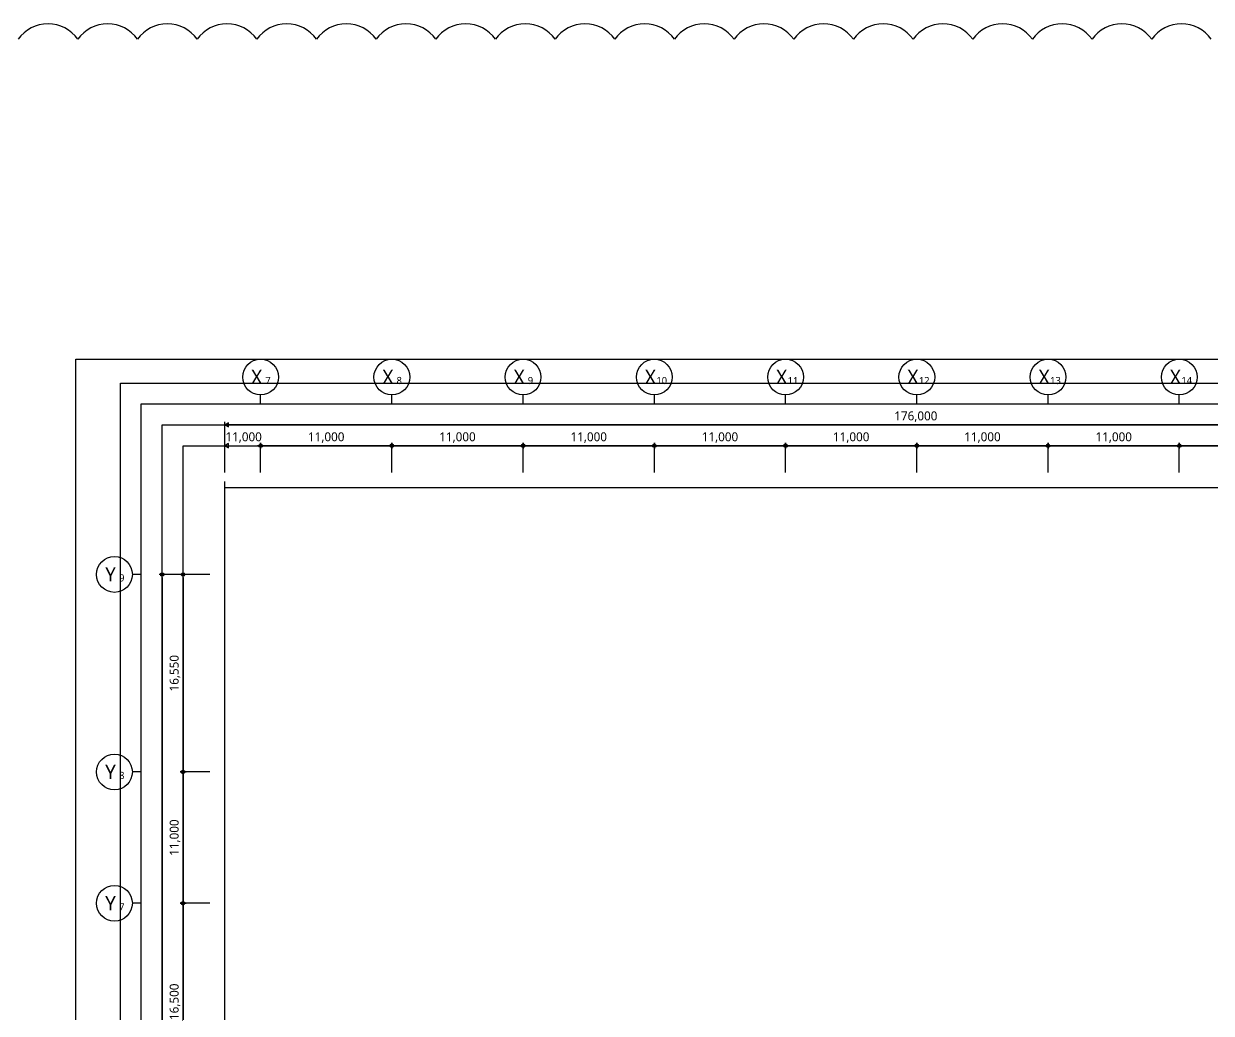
# Model space of a CAD drawing. Header units: millimetres. Extents: x 45782458 to 46215946, y 191740 to 1509539.
# Drawn here: x 46001920 to 46101449, y 1426640 to 1509539 of the extents above; entities that cross this region are included whole.
import ezdxf
from ezdxf.enums import TextEntityAlignment as Align

# ---------------------------------------------------------------- set-up
doc = ezdxf.new("R2010")
doc.units = ezdxf.units.MM
doc.header["$LTSCALE"] = 1000
doc.header["$MEASUREMENT"] = 0
doc.header["$PDSIZE"] = -10
doc.layers.get('0').update_dxf_attribs({"linetype": 'CONTINUOUS'})
doc.layers.get('Defpoints').update_dxf_attribs({"color": 171, "linetype": 'CONTINUOUS'})
doc.layers.add('CHECK', color=30, linetype='CONTINUOUS', plot=False)
for name, color, linetype in [('DIM', 7, 'CONTINUOUS'), ('NDIM', 7, 'CONTINUOUS'), ('SYM', 7, 'CONTINUOUS'), ('SYM(AXIS)', 7, 'CONTINUOUS'), ('TEXT(AXIS)', 2, 'CONTINUOUS')]:
    doc.layers.add(name, color=color, linetype=linetype)
doc.styles.add('TE', font='malgun_0.ttf')
doc.styles.add('나눔바른고딕', font='NanumBarunGothic.ttf')
doc.dimstyles.new('BA', dxfattribs={"dimscale": 500, "dimtxt": 3, "dimasz": 1, "dimexe": 1, "dimexo": 5, "dimgap": 0.9, "dimtad": 1, "dimdec": 0, "dimdsep": 46, "dimlunit": 6, "dimtxsty": 'TE', "dimblk": 'DDD', "dimcen": 2.5, "dimclrd": 256, "dimclre": 256, "dimclrt": 3, "dimazin": 2, "dimtfac": 1, "dimtdec": 0, "dimtix": 1, "dimtmove": 2, "dimatfit": 3, "dimldrblk": 'DDD', "dimfxl": 1, "dimtolj": 1, "dimtzin": 0, "dimarcsym": 2})

# ---------------------------------------------------------------- blocks, each defined once
blk = doc.blocks.new('DDD')
at = {"layer": 'DIM', "color": 0}
for p, q in [((-1, 0), (1, 0)), ((0, -1), (0, 1))]:
    blk.add_line(p, q, dxfattribs=at)
for radius in [0.6, 0.3]:
    blk.add_circle((0, 0), radius, dxfattribs=at)
blk = doc.blocks.new('*D33')
at = {"layer": 'Defpoints', "color": 0, "ltscale": 0.4, "transparency": 16777216}
for p in [(46021772, 1474190), (46021772, 1470690), (46032772, 1470690)]:
    blk.add_point(p, dxfattribs=at)
at = {"layer": 'NDIM', "lineweight": -2, "ltscale": 0.4, "transparency": 16777216}
for p, q in [((46021772, 1471940), (46021772, 1474440)), ((46032522, 1474190), (46022022, 1474190)), ((46032772, 1471940), (46032772, 1474440))]:
    blk.add_line(p, q, dxfattribs=at)
at = {"layer": 'NDIM', "lineweight": -2, "ltscale": 0.4, "transparency": 16777216, "xscale": 250, "yscale": 250, "zscale": 250, "rotation": 180}
blk.add_blockref('DDD', (46021772, 1474190), dxfattribs=at)
at = {"layer": 'NDIM', "lineweight": -2, "ltscale": 0.4, "transparency": 16777216, "xscale": 250, "yscale": 250, "zscale": 250}
blk.add_blockref('DDD', (46032772, 1474190), dxfattribs=at)
at = {"layer": 'NDIM', "color": 3, "ltscale": 0.4, "transparency": 16777216, "insert": (46027272, 1474868), "char_height": 750, "attachment_point": 5, "style": 'TE'}
blk.add_mtext('\\A1;11,000', dxfattribs=at)
blk = doc.blocks.new('A$C2F20087E')
at = {"layer": 'SYM(AXIS)'}
blk.add_line((600, 0), (600, 300), dxfattribs=at)
blk.add_circle((600, 900), 600, dxfattribs=at)
blk = doc.blocks.new('*D34')
at = {"layer": 'Defpoints', "color": 0, "ltscale": 0.4, "transparency": 16777216}
for p in [(46032772, 1474190), (46032772, 1470690), (46043772, 1470690)]:
    blk.add_point(p, dxfattribs=at)
at = {"layer": 'NDIM', "lineweight": -2, "ltscale": 0.4, "transparency": 16777216}
for p, q in [((46032772, 1471940), (46032772, 1474440)), ((46043522, 1474190), (46033022, 1474190)), ((46043772, 1471940), (46043772, 1474440))]:
    blk.add_line(p, q, dxfattribs=at)
at = {"layer": 'NDIM', "lineweight": -2, "ltscale": 0.4, "transparency": 16777216, "xscale": 250, "yscale": 250, "zscale": 250, "rotation": 180}
blk.add_blockref('DDD', (46032772, 1474190), dxfattribs=at)
at = {"layer": 'NDIM', "lineweight": -2, "ltscale": 0.4, "transparency": 16777216, "xscale": 250, "yscale": 250, "zscale": 250}
blk.add_blockref('DDD', (46043772, 1474190), dxfattribs=at)
at = {"layer": 'NDIM', "color": 3, "ltscale": 0.4, "transparency": 16777216, "insert": (46038272, 1474868), "char_height": 750, "attachment_point": 5, "style": 'TE'}
blk.add_mtext('\\A1;11,000', dxfattribs=at)
blk = doc.blocks.new('*D35')
at = {"layer": 'Defpoints', "color": 0, "ltscale": 0.4, "transparency": 16777216}
for p in [(46043772, 1474190), (46043772, 1470690), (46054772, 1470690)]:
    blk.add_point(p, dxfattribs=at)
at = {"layer": 'NDIM', "lineweight": -2, "ltscale": 0.4, "transparency": 16777216}
for p, q in [((46043772, 1471940), (46043772, 1474440)), ((46054522, 1474190), (46044022, 1474190)), ((46054772, 1471940), (46054772, 1474440))]:
    blk.add_line(p, q, dxfattribs=at)
at = {"layer": 'NDIM', "lineweight": -2, "ltscale": 0.4, "transparency": 16777216, "xscale": 250, "yscale": 250, "zscale": 250, "rotation": 180}
blk.add_blockref('DDD', (46043772, 1474190), dxfattribs=at)
at = {"layer": 'NDIM', "lineweight": -2, "ltscale": 0.4, "transparency": 16777216, "xscale": 250, "yscale": 250, "zscale": 250}
blk.add_blockref('DDD', (46054772, 1474190), dxfattribs=at)
at = {"layer": 'NDIM', "color": 3, "ltscale": 0.4, "transparency": 16777216, "insert": (46049272, 1474868), "char_height": 750, "attachment_point": 5, "style": 'TE'}
blk.add_mtext('\\A1;11,000', dxfattribs=at)
blk = doc.blocks.new('*D36')
at = {"layer": 'Defpoints', "color": 0, "ltscale": 0.4, "transparency": 16777216}
for p in [(46054772, 1474190), (46054772, 1470690), (46065772, 1470690)]:
    blk.add_point(p, dxfattribs=at)
at = {"layer": 'NDIM', "lineweight": -2, "ltscale": 0.4, "transparency": 16777216}
for p, q in [((46054772, 1471940), (46054772, 1474440)), ((46065522, 1474190), (46055022, 1474190)), ((46065772, 1471940), (46065772, 1474440))]:
    blk.add_line(p, q, dxfattribs=at)
at = {"layer": 'NDIM', "lineweight": -2, "ltscale": 0.4, "transparency": 16777216, "xscale": 250, "yscale": 250, "zscale": 250, "rotation": 180}
blk.add_blockref('DDD', (46054772, 1474190), dxfattribs=at)
at = {"layer": 'NDIM', "lineweight": -2, "ltscale": 0.4, "transparency": 16777216, "xscale": 250, "yscale": 250, "zscale": 250}
blk.add_blockref('DDD', (46065772, 1474190), dxfattribs=at)
at = {"layer": 'NDIM', "color": 3, "ltscale": 0.4, "transparency": 16777216, "insert": (46060272, 1474868), "char_height": 750, "attachment_point": 5, "style": 'TE'}
blk.add_mtext('\\A1;11,000', dxfattribs=at)
blk = doc.blocks.new('*D37')
at = {"layer": 'Defpoints', "color": 0, "ltscale": 0.4, "transparency": 16777216}
for p in [(46065772, 1474190), (46065772, 1470690), (46076772, 1470690)]:
    blk.add_point(p, dxfattribs=at)
at = {"layer": 'NDIM', "lineweight": -2, "ltscale": 0.4, "transparency": 16777216}
for p, q in [((46065772, 1471940), (46065772, 1474440)), ((46076522, 1474190), (46066022, 1474190)), ((46076772, 1471940), (46076772, 1474440))]:
    blk.add_line(p, q, dxfattribs=at)
at = {"layer": 'NDIM', "lineweight": -2, "ltscale": 0.4, "transparency": 16777216, "xscale": 250, "yscale": 250, "zscale": 250, "rotation": 180}
blk.add_blockref('DDD', (46065772, 1474190), dxfattribs=at)
at = {"layer": 'NDIM', "lineweight": -2, "ltscale": 0.4, "transparency": 16777216, "xscale": 250, "yscale": 250, "zscale": 250}
blk.add_blockref('DDD', (46076772, 1474190), dxfattribs=at)
at = {"layer": 'NDIM', "color": 3, "ltscale": 0.4, "transparency": 16777216, "insert": (46071272, 1474868), "char_height": 750, "attachment_point": 5, "style": 'TE'}
blk.add_mtext('\\A1;11,000', dxfattribs=at)
blk = doc.blocks.new('*D38')
at = {"layer": 'Defpoints', "color": 0, "ltscale": 0.4, "transparency": 16777216}
for p in [(46076772, 1474190), (46076772, 1470690), (46087772, 1470690)]:
    blk.add_point(p, dxfattribs=at)
at = {"layer": 'NDIM', "lineweight": -2, "ltscale": 0.4, "transparency": 16777216}
for p, q in [((46076772, 1471940), (46076772, 1474440)), ((46087522, 1474190), (46077022, 1474190)), ((46087772, 1471940), (46087772, 1474440))]:
    blk.add_line(p, q, dxfattribs=at)
at = {"layer": 'NDIM', "lineweight": -2, "ltscale": 0.4, "transparency": 16777216, "xscale": 250, "yscale": 250, "zscale": 250, "rotation": 180}
blk.add_blockref('DDD', (46076772, 1474190), dxfattribs=at)
at = {"layer": 'NDIM', "lineweight": -2, "ltscale": 0.4, "transparency": 16777216, "xscale": 250, "yscale": 250, "zscale": 250}
blk.add_blockref('DDD', (46087772, 1474190), dxfattribs=at)
at = {"layer": 'NDIM', "color": 3, "ltscale": 0.4, "transparency": 16777216, "insert": (46082272, 1474868), "char_height": 750, "attachment_point": 5, "style": 'TE'}
blk.add_mtext('\\A1;11,000', dxfattribs=at)
blk = doc.blocks.new('*D39')
at = {"layer": 'Defpoints', "color": 0, "ltscale": 0.4, "transparency": 16777216}
for p in [(46087772, 1474190), (46087772, 1470690), (46098772, 1470690)]:
    blk.add_point(p, dxfattribs=at)
at = {"layer": 'NDIM', "lineweight": -2, "ltscale": 0.4, "transparency": 16777216}
for p, q in [((46087772, 1471940), (46087772, 1474440)), ((46098522, 1474190), (46088022, 1474190)), ((46098772, 1471940), (46098772, 1474440))]:
    blk.add_line(p, q, dxfattribs=at)
at = {"layer": 'NDIM', "lineweight": -2, "ltscale": 0.4, "transparency": 16777216, "xscale": 250, "yscale": 250, "zscale": 250, "rotation": 180}
blk.add_blockref('DDD', (46087772, 1474190), dxfattribs=at)
at = {"layer": 'NDIM', "lineweight": -2, "ltscale": 0.4, "transparency": 16777216, "xscale": 250, "yscale": 250, "zscale": 250}
blk.add_blockref('DDD', (46098772, 1474190), dxfattribs=at)
at = {"layer": 'NDIM', "color": 3, "ltscale": 0.4, "transparency": 16777216, "insert": (46093272, 1474868), "char_height": 750, "attachment_point": 5, "style": 'TE'}
blk.add_mtext('\\A1;11,000', dxfattribs=at)
blk = doc.blocks.new('*D40')
at = {"layer": 'Defpoints', "color": 0, "ltscale": 0.4, "transparency": 16777216}
for p in [(46098772, 1474190), (46098772, 1470690), (46109772, 1470690)]:
    blk.add_point(p, dxfattribs=at)
at = {"layer": 'NDIM', "lineweight": -2, "ltscale": 0.4, "transparency": 16777216}
for p, q in [((46098772, 1471940), (46098772, 1474440)), ((46109522, 1474190), (46099022, 1474190)), ((46109772, 1471940), (46109772, 1474440))]:
    blk.add_line(p, q, dxfattribs=at)
at = {"layer": 'NDIM', "lineweight": -2, "ltscale": 0.4, "transparency": 16777216, "xscale": 250, "yscale": 250, "zscale": 250, "rotation": 180}
blk.add_blockref('DDD', (46098772, 1474190), dxfattribs=at)
at = {"layer": 'NDIM', "lineweight": -2, "ltscale": 0.4, "transparency": 16777216, "xscale": 250, "yscale": 250, "zscale": 250}
blk.add_blockref('DDD', (46109772, 1474190), dxfattribs=at)
at = {"layer": 'NDIM', "color": 3, "ltscale": 0.4, "transparency": 16777216, "insert": (46104272, 1474868), "char_height": 750, "attachment_point": 5, "style": 'TE'}
blk.add_mtext('\\A1;11,000', dxfattribs=at)
blk = doc.blocks.new('*D55')
at = {"layer": 'Defpoints', "color": 0, "ltscale": 0.4, "transparency": 16777216}
for p in [(46018772, 1435851), (46015272, 1419351), (46018772, 1419351)]:
    blk.add_point(p, dxfattribs=at)
at = {"layer": 'NDIM', "lineweight": -2, "ltscale": 0.4, "transparency": 16777216}
for p, q in [((46017522, 1435851), (46015022, 1435851)), ((46015272, 1435601), (46015272, 1419601)), ((46017522, 1419351), (46015022, 1419351))]:
    blk.add_line(p, q, dxfattribs=at)
at = {"layer": 'NDIM', "lineweight": -2, "ltscale": 0.4, "transparency": 16777216, "xscale": 250, "yscale": 250, "zscale": 250}
for p, rotation in [((46015272, 1435851), 90), ((46015272, 1419351), 270)]:
    blk.add_blockref('DDD', p, dxfattribs=dict(at, rotation=rotation))
at = {"layer": 'NDIM', "color": 3, "ltscale": 0.4, "transparency": 16777216, "insert": (46014595, 1427601), "char_height": 750, "attachment_point": 5, "rotation": 90, "style": 'TE'}
blk.add_mtext('\\A1;16,500', dxfattribs=at)
blk = doc.blocks.new('*D56')
at = {"layer": 'Defpoints', "color": 0, "ltscale": 0.4, "transparency": 16777216}
for p in [(46018772, 1446851), (46015272, 1435851), (46018772, 1435851)]:
    blk.add_point(p, dxfattribs=at)
at = {"layer": 'NDIM', "lineweight": -2, "ltscale": 0.4, "transparency": 16777216}
for p, q in [((46017522, 1446851), (46015022, 1446851)), ((46015272, 1446601), (46015272, 1436101)), ((46017522, 1435851), (46015022, 1435851))]:
    blk.add_line(p, q, dxfattribs=at)
at = {"layer": 'NDIM', "lineweight": -2, "ltscale": 0.4, "transparency": 16777216, "xscale": 250, "yscale": 250, "zscale": 250}
for p, rotation in [((46015272, 1446851), 90), ((46015272, 1435851), 270)]:
    blk.add_blockref('DDD', p, dxfattribs=dict(at, rotation=rotation))
at = {"layer": 'NDIM', "color": 3, "ltscale": 0.4, "transparency": 16777216, "insert": (46014595, 1441351), "char_height": 750, "attachment_point": 5, "rotation": 90, "style": 'TE'}
blk.add_mtext('\\A1;11,000', dxfattribs=at)
blk = doc.blocks.new('*D57')
at = {"layer": 'Defpoints', "color": 0, "ltscale": 0.4, "transparency": 16777216}
for p in [(46018772, 1463401), (46015272, 1446851), (46018772, 1446851)]:
    blk.add_point(p, dxfattribs=at)
at = {"layer": 'NDIM', "lineweight": -2, "ltscale": 0.4, "transparency": 16777216}
for p, q in [((46017522, 1463401), (46015022, 1463401)), ((46015272, 1463151), (46015272, 1447101)), ((46017522, 1446851), (46015022, 1446851))]:
    blk.add_line(p, q, dxfattribs=at)
at = {"layer": 'NDIM', "lineweight": -2, "ltscale": 0.4, "transparency": 16777216, "xscale": 250, "yscale": 250, "zscale": 250}
for p, rotation in [((46015272, 1463401), 90), ((46015272, 1446851), 270)]:
    blk.add_blockref('DDD', p, dxfattribs=dict(at, rotation=rotation))
at = {"layer": 'NDIM', "color": 3, "ltscale": 0.4, "transparency": 16777216, "insert": (46014595, 1455126), "char_height": 750, "attachment_point": 5, "rotation": 90, "style": 'TE'}
blk.add_mtext('\\A1;16,550', dxfattribs=at)
blk = doc.blocks.new('*D58')
at = {"layer": 'Defpoints', "color": 0, "ltscale": 0.4, "transparency": 16777216}
for p in [(46018772, 1463401), (46013522, 1358851), (46018772, 1358851)]:
    blk.add_point(p, dxfattribs=at)
at = {"layer": 'NDIM', "lineweight": -2, "ltscale": 0.4, "transparency": 16777216}
for p, q in [((46017522, 1463401), (46013272, 1463401)), ((46013522, 1463151), (46013522, 1359101)), ((46017522, 1358851), (46013272, 1358851))]:
    blk.add_line(p, q, dxfattribs=at)
at = {"layer": 'NDIM', "lineweight": -2, "ltscale": 0.4, "transparency": 16777216, "xscale": 250, "yscale": 250, "zscale": 250}
for p, rotation in [((46013522, 1463401), 90), ((46013522, 1358851), 270)]:
    blk.add_blockref('DDD', p, dxfattribs=dict(at, rotation=rotation))
at = {"layer": 'NDIM', "color": 3, "ltscale": 0.4, "transparency": 16777216, "insert": (46012828, 1411351), "char_height": 750, "attachment_point": 5, "rotation": 90, "style": 'TE'}
blk.add_mtext('\\A1;104,550', dxfattribs=at)

msp = doc.modelspace()

# ---------------------------------------------------------------- linework, layer by layer
at = {"color": 6}
for points in [[(46018772.3, 1475940.2), (46019072.3, 1475767), (46019072.3, 1476113.4)], [(46018772.3, 1474190.2), (46019072.3, 1474017), (46019072.3, 1474363.4)]]:
    msp.add_lwpolyline(points, close=True, dxfattribs=at)
at = {"layer": 'CHECK'}
msp.add_lwpolyline([(46101455.3, 1508237.4, 0.5205671), (46096455.3, 1508237.4, 0.5205671), (46091455.3, 1508237.4, 0.5205671), (46086455.3, 1508237.4, 0.5205671), (46081455.3, 1508237.4, 0.5205671), (46076455.3, 1508237.4, 0.5205671), (46071455.3, 1508237.4, 0.5205671), (46066455.3, 1508237.4, 0.5205671), (46061455.3, 1508237.4, 0.5205671), (46056455.3, 1508237.4, 0.5205671), (46051455.3, 1508237.4, 0.5205671), (46046455.3, 1508237.4, 0.5205671), (46041455.3, 1508237.4, 0.5205671), (46036455.3, 1508237.4, 0.5205671), (46031455.3, 1508237.4, 0.5205671), (46026455.3, 1508237.4, 0.5205671), (46021455.3, 1508237.4, 0.5205671), (46016455.3, 1508237.4, 0.5205671), (46011455.3, 1508237.4, 0.5205671), (46006455.3, 1508237.4, 0.5205671), (46001455.3, 1508237.4, 0.5205671)], format="xyb", dxfattribs=at)
at = {"layer": 'Defpoints'}
for points in [[(46182972.3, 1343740.2), (46006272.3, 1343740.2), (46006272.3, 1481440.2), (46182972.3, 1481440.2)], [(46180972.3, 1345740.2), (46010022.3, 1345740.2), (46010022.3, 1479440.2), (46180972.3, 1479440.2)], [(46179222.3, 1347490.2), (46011772.3, 1347490.2), (46011772.3, 1477690.2), (46179222.3, 1477690.2)], [(46177472.3, 1349240.2), (46013522.3, 1349240.2), (46013522.3, 1475940.2), (46177472.3, 1475940.2)], [(46175722.3, 1350990.2), (46015272.3, 1350990.2), (46015272.3, 1474190.2), (46175722.3, 1474190.2)], [(46143042.2, 1354490.2), (46018772.3, 1354490.2), (46018772.3, 1470690.2), (46143042.2, 1470690.2)], [(46172222.3, 1354490.2), (46018772.3, 1354490.2), (46018772.3, 1470690.2), (46172222.3, 1470690.2)]]:
    msp.add_lwpolyline(points, close=True, dxfattribs=at)
at = {"layer": 'NDIM', "ltscale": 0.4}
for p, q in [((46018772.3, 1471940.2), (46018772.3, 1476190.2)), ((46131522.3, 1475940.2), (46018772.3, 1475940.2)), ((46018772.3, 1474190.2), (46021522.3, 1474190.2))]:
    msp.add_line(p, q, dxfattribs=at)
at = {"layer": 'SYM', "color": 8}
msp.add_lwpolyline([(46018772.3, 1353990.2), (46018772.4, 1412490.2), (46018572.3, 1412590.2), (46018972.3, 1412590.2), (46018772.3, 1412690.2), (46018772.3, 1471190.2)], dxfattribs=at)

# ---------------------------------------------------------------- block references
at = {"xscale": 2.5, "yscale": 2.5, "zscale": 2.5}
for p in [(46020272.3, 1477690.2), (46031272.3, 1477690.2), (46042272.3, 1477690.2), (46053272.3, 1477690.2), (46064272.3, 1477690.2), (46075272.3, 1477690.2), (46086272.3, 1477690.2), (46097272.3, 1477690.2)]:
    msp.add_blockref('A$C2F20087E', p, dxfattribs=at)
at = {"xscale": 2.500000000000049, "yscale": 2.500000000000049, "zscale": 2.500000000000049, "rotation": 90}
for p in [(46011772.3, 1461901.3), (46011772.3, 1445351.3), (46011772.3, 1434351.3)]:
    msp.add_blockref('A$C2F20087E', p, dxfattribs=at)

# ---------------------------------------------------------------- texts
at = {"layer": 'NDIM', "color": 3, "ltscale": 0.4, "char_height": 750, "attachment_point": 5, "style": 'TE'}
for s, insert in [('\\A1;176,000', (46076690.1, 1476617.6)), ('\\A1;11,000', (46020347.4, 1474867.6))]:
    msp.add_mtext(s, dxfattribs=dict(at, insert=insert))
at = {"layer": 'TEXT(AXIS)', "style": '나눔바른고딕'}
for s, height, p in [('X', 1200, (46021443.2, 1479950.1)), ('X', 1200, (46032443.2, 1479950.1)), ('X', 1200, (46043443.2, 1479950.1)), ('X', 1200, (46054443.2, 1479950.1)), ('X', 1200, (46065443.2, 1479950.1)), ('X', 1200, (46076443.2, 1479950.1)), ('X', 1200, (46087443.2, 1479950.1)), ('X', 1200, (46098443.2, 1479950.1)), ('7', 600, (46022391.3, 1479650.2)), ('8', 600, (46033391.3, 1479650.2)), ('9', 600, (46044391.3, 1479650.2)), ('10', 600, (46055391.3, 1479650.2)), ('11', 600, (46066391.3, 1479650.2)), ('12', 600, (46077391.3, 1479650.2)), ('13', 600, (46088391.3, 1479650.2)), ('14', 600, (46099391.3, 1479650.2)), ('Y', 1200, (46009193.2, 1463411.3)), ('9', 600, (46010141.3, 1463111.4)), ('Y', 1200, (46009193.2, 1446861.3)), ('8', 600, (46010141.3, 1446561.4)), ('Y', 1200, (46009193.2, 1435861.3)), ('7', 600, (46010141.3, 1435561.4))]:
    msp.add_text(s, height=height, dxfattribs=at).set_placement(p, align=Align.MIDDLE)

# ---------------------------------------------------------------- dimensions: what is measured, and where the dimension line sits
at = {"layer": 'NDIM', "ltscale": 0.4}
for base, p1, p2, angle, picture, middle in [((46021772.3, 1474190.2), (46032772.3, 1470690.2), (46021772.3, 1470690.2), 180, '*D33', (46027272.3, 1474867.6)), ((46032772.3, 1474190.2), (46043772.3, 1470690.2), (46032772.3, 1470690.2), 180, '*D34', (46038272.3, 1474867.6)), ((46043772.3, 1474190.2), (46054772.3, 1470690.2), (46043772.3, 1470690.2), 180, '*D35', (46049272.3, 1474867.6)), ((46054772.3, 1474190.2), (46065772.3, 1470690.2), (46054772.3, 1470690.2), 180, '*D36', (46060272.3, 1474867.6)), ((46065772.3, 1474190.2), (46076772.3, 1470690.2), (46065772.3, 1470690.2), 180, '*D37', (46071272.3, 1474867.6)), ((46076772.3, 1474190.2), (46087772.3, 1470690.2), (46076772.3, 1470690.2), 180, '*D38', (46082272.3, 1474867.6)), ((46087772.3, 1474190.2), (46098772.3, 1470690.2), (46087772.3, 1470690.2), 180, '*D39', (46093272.3, 1474867.6)), ((46098772.3, 1474190.2), (46109772.3, 1470690.2), (46098772.3, 1470690.2), 180, '*D40', (46104272.3, 1474867.6)), ((46015272.3, 1446851.3), (46018772.3, 1463401.3), (46018772.3, 1446851.3), 270, '*D57', (46014594.9, 1455126.3)), ((46015272.3, 1435851.3), (46018772.3, 1446851.3), (46018772.3, 1435851.3), 270, '*D56', (46014594.9, 1441351.3)), ((46015272.3, 1419351.3), (46018772.3, 1435851.3), (46018772.3, 1419351.3), 270, '*D55', (46014594.9, 1427601.3))]:
    dim = msp.add_linear_dim(base=base, p1=p1, p2=p2, angle=angle, dimstyle='BA', override={"dimscale": 250}, dxfattribs=at)
    dim.commit()
    dim.dimension.update_dxf_attribs({"geometry": picture, "text_midpoint": middle})
dim = msp.add_linear_dim(base=(46013522.3, 1358851.3), p1=(46018772.3, 1463401.3), p2=(46018772.3, 1358851.3), angle=270, dimstyle='BA', override={"dimscale": 250}, dxfattribs=at)
dim.commit()
dim.dimension.update_dxf_attribs({"geometry": '*D58', "text_midpoint": (46012828.2, 1411351.3), "dimtype": 160})

doc.saveas('drawing.dxf')
